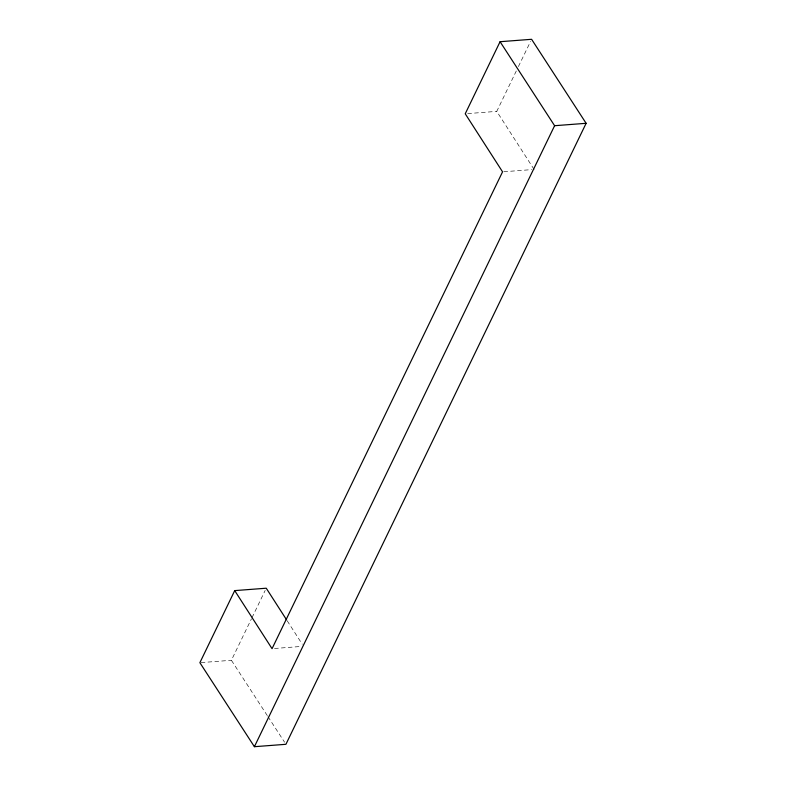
<?xml version="1.0" encoding="UTF-8"?>
<svg xmlns="http://www.w3.org/2000/svg" width="786" height="786" viewBox="0 0 786 786"><rect width="100%" height="100%" fill="white"/><g stroke="black" fill="none" stroke-linecap="round" stroke-linejoin="round"><path stroke-width="0.59" stroke-dasharray="3.93 2.95" d="M267.309 715.614L231.398 660.289L251.461 618.788M251.992 617.698L265.187 590.394M534.087 169.442L496.752 111.376L516.284 70.976M518.396 66.604L530.54 41.481M467.66 113.597L496.752 111.376M503.777 171.751L531.66 169.619M274.481 648.489L301.146 646.456M201.088 662.598L231.398 660.289M267.967 716.635L284.591 742.249M287.204 620.802L302.266 644.235"/><path stroke-width="1.18" d="M234.719 590.61L199.88 662.696L254.399 746.7L285.927 744.293L586.12 123.304L531.601 39.3L500.073 41.707L465.233 113.783L502.559 171.839L272.054 648.676L234.719 590.61L266.248 588.213L286.546 619.781M254.399 746.7L554.602 125.711L500.073 41.707M554.602 125.711L586.12 123.304"/></g></svg>
